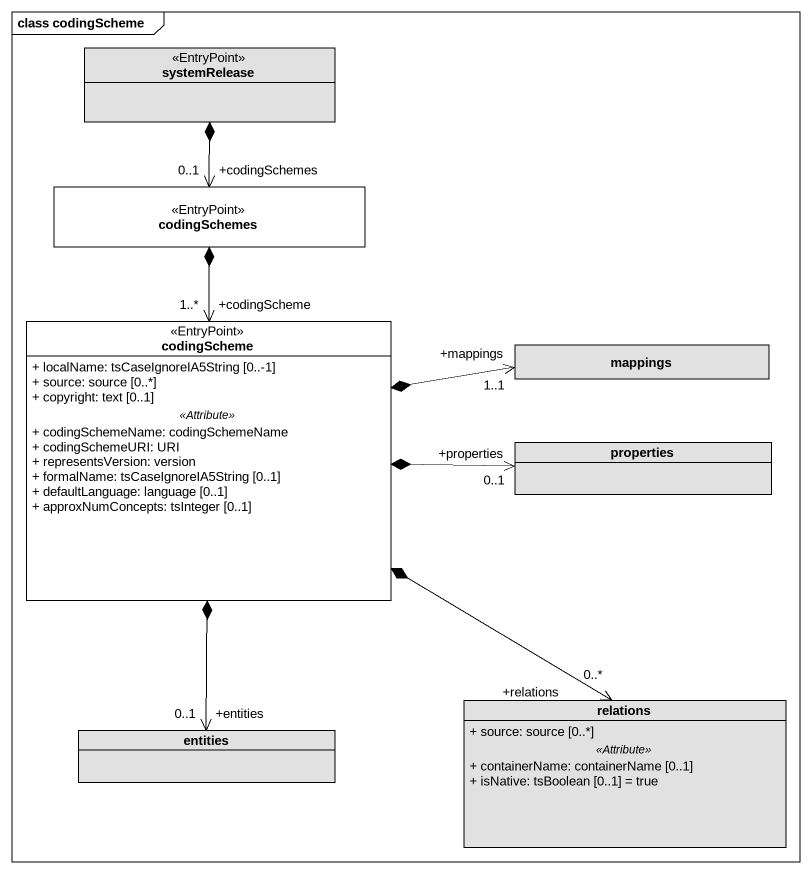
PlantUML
@startuml
mainframe class codingScheme
hide circle
hide empty members
skinparam classAttributeIconSize 0
class systemRelease <<EntryPoint>> #E1E1E1
class codingSchemes <<EntryPoint>> #FFFFFF
class codingScheme <<EntryPoint>> #FFFFFF {
  + localName: tsCaseIgnoreIA5String [0..-1]
  + source: source [0..*]
  + copyright: text [0..1]
  .. <<Attribute>> ..
  + codingSchemeName: codingSchemeName
  + codingSchemeURI: URI
  + representsVersion: version
  + formalName: tsCaseIgnoreIA5String [0..1]
  + defaultLanguage: language [0..1]
  + approxNumConcepts: tsInteger [0..1]
}
class mappings #E1E1E1
class properties #E1E1E1
class relations #E1E1E1 {
  + source: source [0..*]
  .. <<Attribute>> ..
  + containerName: containerName [0..1]
  + isNative: tsBoolean [0..1] = true
}
class entities #E1E1E1
codingSchemes "+codingSchemes\n0..1" <-up-* systemRelease
codingScheme "+codingScheme\n1..*" <-up-* codingSchemes
mappings "+mappings\n1..1" <-left-* codingScheme
properties "+properties\n0..1" <-left-* codingScheme
relations "+relations\n0..*" <-up-* codingScheme
entities "+entities\n0..1" <-up-* codingScheme
@enduml
